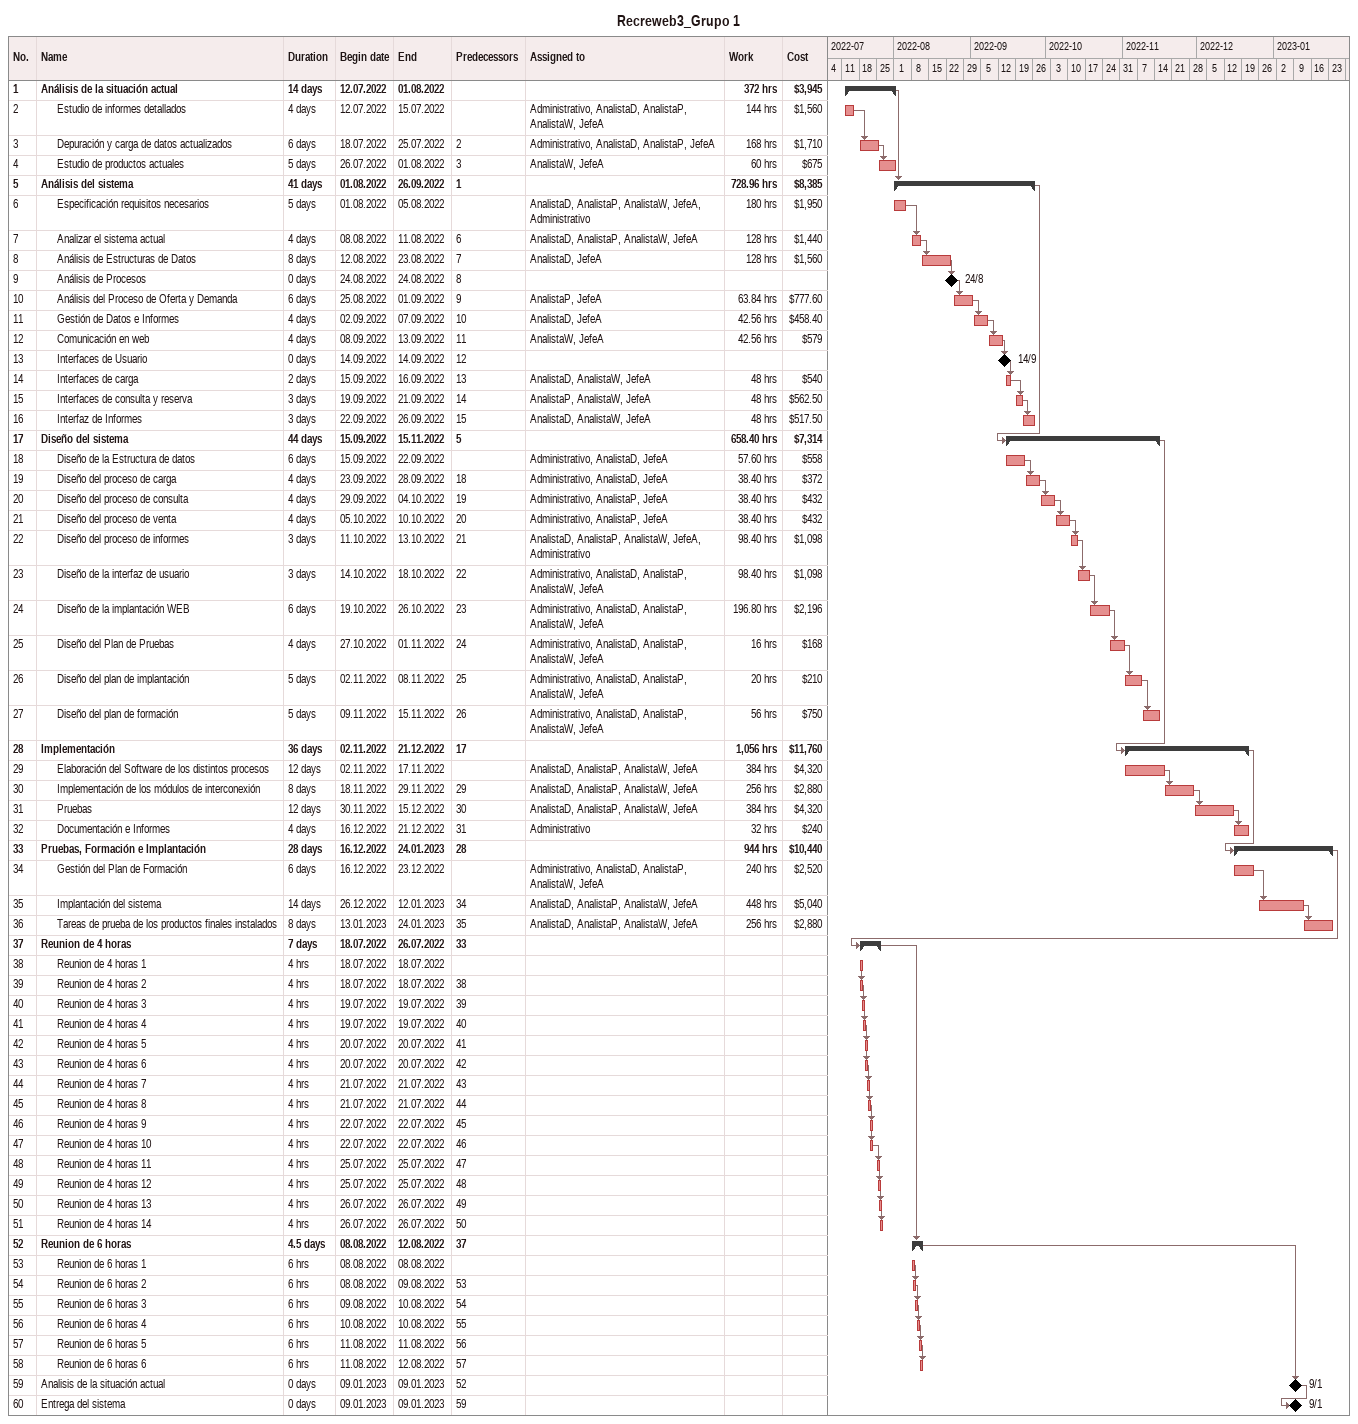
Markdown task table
Recreweb3_Grupo 1

| ID | Level | Task | Duration | Start | Finish | Predecessors | Resources | Work (h) | Cost ($) |
|---|---|---|---|---|---|---|---|---|---|
| 1 | 1 | **Análisis de la situación actual** | 14d | 2022-07-12 | 2022-08-01 |  |  | 372 | 3945 |
| 2 | 2 | Estudio de informes detallados | 4d | 2022-07-12 | 2022-07-15 |  | Administrativo, AnalistaD, AnalistaP, AnalistaW, JefeA | 144 | 1560 |
| 3 | 2 | Depuración y carga de datos actualizados | 6d | 2022-07-18 | 2022-07-25 | 2 | Administrativo, AnalistaD, AnalistaP, JefeA | 168 | 1710 |
| 4 | 2 | Estudio de productos actuales | 5d | 2022-07-26 | 2022-08-01 | 3 | AnalistaW, JefeA | 60 | 675 |
| 5 | 1 | **Análisis del sistema** | 41d | 2022-08-01 | 2022-09-26 | 1 |  | 728.96 | 8385 |
| 6 | 2 | Especificación requisitos necesarios | 5d | 2022-08-01 | 2022-08-05 |  | AnalistaD, AnalistaP, AnalistaW, JefeA, Administrativo | 180 | 1950 |
| 7 | 2 | Analizar el sistema actual | 4d | 2022-08-08 | 2022-08-11 | 6 | AnalistaD, AnalistaP, AnalistaW, JefeA | 128 | 1440 |
| 8 | 2 | Análisis de Estructuras de Datos | 8d | 2022-08-12 | 2022-08-23 | 7 | AnalistaD, JefeA | 128 | 1560 |
| 9 | 2 | Análisis de Procesos | 0d | 2022-08-24 | 2022-08-24 | 8 |  |  |  |
| 10 | 2 | Análisis del Proceso de Oferta y Demanda | 6d | 2022-08-25 | 2022-09-01 | 9 | AnalistaP, JefeA | 63.84 | 777.60 |
| 11 | 2 | Gestión de Datos e Informes | 4d | 2022-09-02 | 2022-09-07 | 10 | AnalistaD, JefeA | 42.56 | 458.40 |
| 12 | 2 | Comunicación en web | 4d | 2022-09-08 | 2022-09-13 | 11 | AnalistaW, JefeA | 42.56 | 579 |
| 13 | 2 | Interfaces de Usuario | 0d | 2022-09-14 | 2022-09-14 | 12 |  |  |  |
| 14 | 2 | Interfaces de carga | 2d | 2022-09-15 | 2022-09-16 | 13 | AnalistaD, AnalistaW, JefeA | 48 | 540 |
| 15 | 2 | Interfaces de consulta y reserva | 3d | 2022-09-19 | 2022-09-21 | 14 | AnalistaP, AnalistaW, JefeA | 48 | 562.50 |
| 16 | 2 | Interfaz de Informes | 3d | 2022-09-22 | 2022-09-26 | 15 | AnalistaD, AnalistaW, JefeA | 48 | 517.50 |
| 17 | 1 | **Diseño del sistema** | 44d | 2022-09-15 | 2022-11-15 | 5 |  | 658.40 | 7314 |
| 18 | 2 | Diseño de la Estructura de datos | 6d | 2022-09-15 | 2022-09-22 |  | Administrativo, AnalistaD, JefeA | 57.60 | 558 |
| 19 | 2 | Diseño del proceso de carga | 4d | 2022-09-23 | 2022-09-28 | 18 | Administrativo, AnalistaD, JefeA | 38.40 | 372 |
| 20 | 2 | Diseño del proceso de consulta | 4d | 2022-09-29 | 2022-10-04 | 19 | Administrativo, AnalistaP, JefeA | 38.40 | 432 |
| 21 | 2 | Diseño del proceso de venta | 4d | 2022-10-05 | 2022-10-10 | 20 | Administrativo, AnalistaP, JefeA | 38.40 | 432 |
| 22 | 2 | Diseño del proceso de informes | 3d | 2022-10-11 | 2022-10-13 | 21 | AnalistaD, AnalistaP, AnalistaW, JefeA, Administrativo | 98.40 | 1098 |
| 23 | 2 | Diseño de la interfaz de usuario | 3d | 2022-10-14 | 2022-10-18 | 22 | Administrativo, AnalistaD, AnalistaP, AnalistaW, JefeA | 98.40 | 1098 |
| 24 | 2 | Diseño de la implantación WEB | 6d | 2022-10-19 | 2022-10-26 | 23 | Administrativo, AnalistaD, AnalistaP, AnalistaW, JefeA | 196.80 | 2196 |
| 25 | 2 | Diseño del Plan de Pruebas | 4d | 2022-10-27 | 2022-11-01 | 24 | Administrativo, AnalistaD, AnalistaP, AnalistaW, JefeA | 16 | 168 |
| 26 | 2 | Diseño del plan de implantación | 5d | 2022-11-02 | 2022-11-08 | 25 | Administrativo, AnalistaD, AnalistaP, AnalistaW, JefeA | 20 | 210 |
| 27 | 2 | Diseño del plan de formación | 5d | 2022-11-09 | 2022-11-15 | 26 | Administrativo, AnalistaD, AnalistaP, AnalistaW, JefeA | 56 | 750 |
| 28 | 1 | **Implementación** | 36d | 2022-11-02 | 2022-12-21 | 17 |  | 1056 | 11760 |
| 29 | 2 | Elaboración del Software de los distintos procesos | 12d | 2022-11-02 | 2022-11-17 |  | AnalistaD, AnalistaP, AnalistaW, JefeA | 384 | 4320 |
| 30 | 2 | Implementación de los módulos de interconexión | 8d | 2022-11-18 | 2022-11-29 | 29 | AnalistaD, AnalistaP, AnalistaW, JefeA | 256 | 2880 |
| 31 | 2 | Pruebas | 12d | 2022-11-30 | 2022-12-15 | 30 | AnalistaD, AnalistaP, AnalistaW, JefeA | 384 | 4320 |
| 32 | 2 | Documentación e Informes | 4d | 2022-12-16 | 2022-12-21 | 31 | Administrativo | 32 | 240 |
| 33 | 1 | **Pruebas, Formación e Implantación** | 28d | 2022-12-16 | 2023-01-24 | 28 |  | 944 | 10440 |
| 34 | 2 | Gestión del Plan de Formación | 6d | 2022-12-16 | 2022-12-23 |  | Administrativo, AnalistaD, AnalistaP, AnalistaW, JefeA | 240 | 2520 |
| 35 | 2 | Implantación del sistema | 14d | 2022-12-26 | 2023-01-12 | 34 | AnalistaD, AnalistaP, AnalistaW, JefeA | 448 | 5040 |
| 36 | 2 | Tareas de prueba de los productos finales instalados | 8d | 2023-01-13 | 2023-01-24 | 35 | AnalistaD, AnalistaP, AnalistaW, JefeA | 256 | 2880 |
| 37 | 1 | **Reunion de 4 horas** | 7d | 2022-07-18 | 2022-07-26 | 33 |  |  |  |
| 38 | 2 | Reunion de 4 horas 1 | 4h | 2022-07-18 | 2022-07-18 |  |  |  |  |
| 39 | 2 | Reunion de 4 horas 2 | 4h | 2022-07-18 | 2022-07-18 | 38 |  |  |  |
| 40 | 2 | Reunion de 4 horas 3 | 4h | 2022-07-19 | 2022-07-19 | 39 |  |  |  |
| 41 | 2 | Reunion de 4 horas 4 | 4h | 2022-07-19 | 2022-07-19 | 40 |  |  |  |
| 42 | 2 | Reunion de 4 horas 5 | 4h | 2022-07-20 | 2022-07-20 | 41 |  |  |  |
| 43 | 2 | Reunion de 4 horas 6 | 4h | 2022-07-20 | 2022-07-20 | 42 |  |  |  |
| 44 | 2 | Reunion de 4 horas 7 | 4h | 2022-07-21 | 2022-07-21 | 43 |  |  |  |
| 45 | 2 | Reunion de 4 horas 8 | 4h | 2022-07-21 | 2022-07-21 | 44 |  |  |  |
| 46 | 2 | Reunion de 4 horas 9 | 4h | 2022-07-22 | 2022-07-22 | 45 |  |  |  |
| 47 | 2 | Reunion de 4 horas 10 | 4h | 2022-07-22 | 2022-07-22 | 46 |  |  |  |
| 48 | 2 | Reunion de 4 horas 11 | 4h | 2022-07-25 | 2022-07-25 | 47 |  |  |  |
| 49 | 2 | Reunion de 4 horas 12 | 4h | 2022-07-25 | 2022-07-25 | 48 |  |  |  |
| 50 | 2 | Reunion de 4 horas 13 | 4h | 2022-07-26 | 2022-07-26 | 49 |  |  |  |
| 51 | 2 | Reunion de 4 horas 14 | 4h | 2022-07-26 | 2022-07-26 | 50 |  |  |  |
| 52 | 1 | **Reunion de 6 horas** | 4.5d | 2022-08-08 | 2022-08-12 | 37 |  |  |  |
| 53 | 2 | Reunion de 6 horas 1 | 6h | 2022-08-08 | 2022-08-08 |  |  |  |  |
| 54 | 2 | Reunion de 6 horas 2 | 6h | 2022-08-08 | 2022-08-09 | 53 |  |  |  |
| 55 | 2 | Reunion de 6 horas 3 | 6h | 2022-08-09 | 2022-08-10 | 54 |  |  |  |
| 56 | 2 | Reunion de 6 horas 4 | 6h | 2022-08-10 | 2022-08-10 | 55 |  |  |  |
| 57 | 2 | Reunion de 6 horas 5 | 6h | 2022-08-11 | 2022-08-11 | 56 |  |  |  |
| 58 | 2 | Reunion de 6 horas 6 | 6h | 2022-08-11 | 2022-08-12 | 57 |  |  |  |
| 59 | 1 | Analisis de la situación actual | 0d | 2023-01-09 | 2023-01-09 | 52 |  |  |  |
| 60 | 1 | Entrega del sistema | 0d | 2023-01-09 | 2023-01-09 | 59 |  |  |  |
